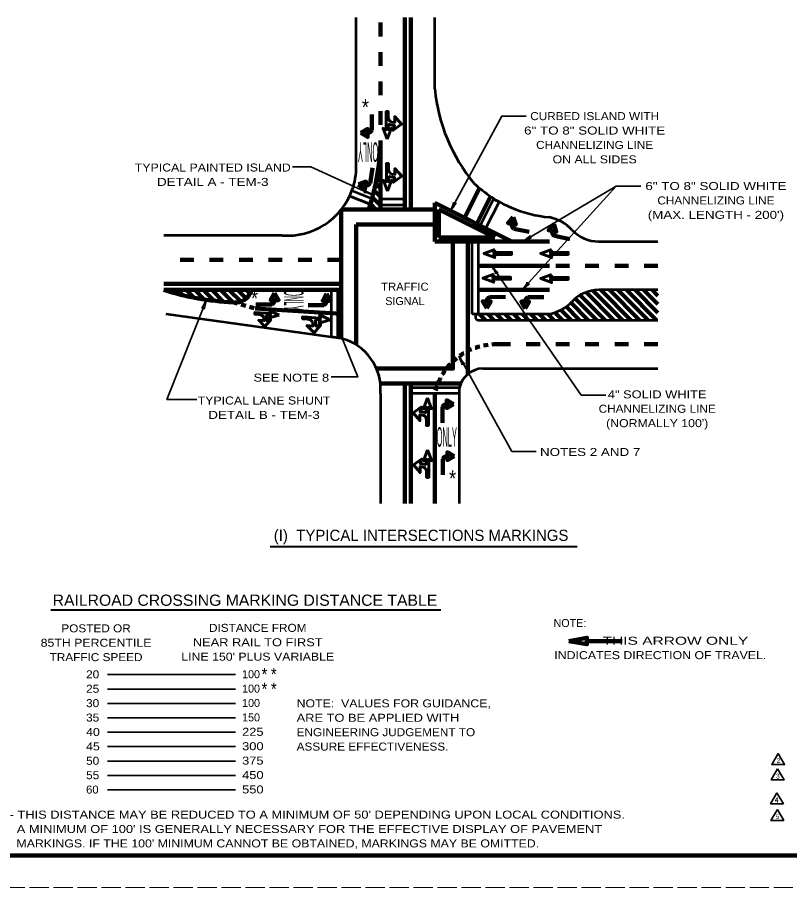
# Model space of a CAD drawing. Extents: x -49 to 631, y -934 to -494.
# Drawn here: x 178.7 to 420, y -933.8 to -662 of the extents above; entities that cross this region are included whole.
import ezdxf
from ezdxf.enums import TextEntityAlignment as Align

# ---------------------------------------------------------------- set-up
doc = ezdxf.new("R2010")
doc.units = 0
doc.linetypes.add('LONG_DASHED', pattern=[7.5, 6, -1.5])
doc.linetypes.add('SHORT_DASHED', pattern=[2.7, 1.5, -1.2])
doc.layers.add('1', color=7, linetype='Continuous', lineweight=90)
doc.layers.add('61', color=7, linetype='Continuous', lineweight=35)

msp = doc.modelspace()

# ---------------------------------------------------------------- linework, layer by layer
at = {"layer": '1', "lineweight": 53}
for p, q in [((284.596, -708.315), (284.596, -661.982)), ((309.16, -684.32), (309.16, -661.982)), ((283.253, -716.099), (289.496, -718.597)), ((282.539, -717.797), (288.981, -720.375)), ((282.539, -717.797), (288.981, -720.375)), ((323.331, -727.091), (327.489, -718.778)), ((261.477, -730.115), (224.472, -730.115)), ((360.33, -731.999), (378.844, -731.999)), ((378.844, -747.125), (360.33, -747.125)), ((279.9, -762.251), (225.226, -754.688)), ((345.001, -754.688), (322.645, -754.688)), ((322.645, -756.53), (378.844, -756.53)), ((278.692, -762.084), (276.85, -761.829)), ((324.091, -771.656), (378.844, -771.656)), ((292.159, -779.446), (292.159, -813.867)), ((316.723, -777.603), (316.723, -813.867)), ((316.723, -778.832), (316.723, -779.446))]:
    msp.add_line(p, q, dxfattribs=at)
at = {"layer": '1'}
for p, q in [((299.722, -721.996), (299.722, -661.982)), ((301.597, -721.996), (301.597, -661.982)), ((292.159, -667.902), (292.159, -663.603)), ((292.159, -677.113), (292.159, -672.815)), ((292.159, -686.325), (292.159, -682.026)), ((292.159, -695.536), (292.159, -691.237)), ((318.453, -724.604), (323.088, -715.337)), ((309.16, -731.979), (309.16, -719.957)), ((333.198, -731.979), (309.16, -719.957)), ((322.209, -726.483), (326.503, -717.895)), ((279.9, -762.251), (279.9, -722.038)), ((288.469, -721.996), (279.934, -721.996)), ((309.16, -721.996), (292.159, -721.996)), ((327.86, -730.719), (310.42, -721.996)), ((310.42, -730.719), (310.42, -721.996)), ((284.596, -764.293), (284.596, -726.692)), ((309.16, -726.692), (284.596, -726.692)), ((327.86, -730.719), (310.42, -730.719)), ((333.198, -731.979), (309.16, -731.979)), ((319.459, -773.409), (319.459, -731.979)), ((333.198, -731.979), (345.001, -731.979)), ((229.545, -737.678), (233.844, -737.678)), ((238.757, -737.678), (243.055, -737.678)), ((247.968, -737.678), (252.267, -737.678)), ((257.179, -737.678), (261.478, -737.678)), ((266.391, -737.678), (270.689, -737.678)), ((275.602, -737.678), (279.9, -737.678)), ((322.645, -739.562), (345.001, -739.562)), ((346.911, -739.562), (351.21, -739.562)), ((356.123, -739.562), (360.421, -739.562)), ((365.334, -739.562), (369.633, -739.562)), ((374.545, -739.562), (378.844, -739.562)), ((279.9, -745.241), (224.472, -745.241)), ((322.645, -747.125), (345.001, -747.125)), ((279.9, -754.553), (253.036, -752.907)), ((328.489, -764.093), (332.787, -764.093)), ((337.7, -764.093), (341.999, -764.093)), ((346.911, -764.093), (351.21, -764.093)), ((356.123, -764.093), (360.421, -764.093)), ((365.334, -764.093), (369.633, -764.093)), ((374.545, -764.093), (378.844, -764.093)), ((292.159, -776.375), (317.233, -776.375)), ((299.722, -776.375), (299.722, -813.867)), ((301.597, -776.375), (301.597, -813.867)), ((309.16, -779.446), (309.16, -813.867)), ((356.636, -856.808), (367.636, -856.808))]:
    msp.add_line(p, q, dxfattribs=at)
at = {"layer": '1', "lineweight": 106}
for p, q in [((289.478, -697.179), (289.478, -692.267)), ((292.159, -702.031), (292.091, -701.964)), ((292.159, -704.705), (291.947, -704.493)), ((288.907, -713.828), (289.624, -708.968)), ((292.159, -710.053), (291.415, -709.309)), ((292.159, -707.379), (291.727, -706.947)), ((292.159, -712.727), (291.049, -711.617)), ((292.159, -715.401), (290.633, -713.874)), ((292.159, -718.075), (290.135, -716.05)), ((290.733, -721.996), (289.011, -720.275)), ((292.159, -720.748), (289.592, -718.181)), ((333.817, -728.027), (338.627, -729.023)), ((346.479, -730.236), (351.289, -731.232)), ((226.799, -747.82), (226.104, -747.125)), ((230.44, -748.788), (228.778, -747.125)), ((233.858, -749.532), (231.452, -747.125)), ((237.095, -750.095), (234.126, -747.125)), ((240.181, -750.507), (236.8, -747.125)), ((243.141, -750.792), (239.473, -747.125)), ((246.006, -750.984), (242.147, -747.125)), ((248.476, -750.78), (244.821, -747.125)), ((250.2, -749.83), (247.495, -747.125)), ((251.395, -748.351), (250.169, -747.125)), ((367.728, -756.53), (358.509, -747.311)), ((370.402, -756.53), (360.997, -747.125)), ((373.076, -756.53), (363.671, -747.125)), ((375.75, -756.53), (366.344, -747.125)), ((378.424, -756.53), (369.018, -747.125)), ((378.844, -754.277), (371.692, -747.125)), ((378.844, -751.603), (374.366, -747.125)), ((378.844, -748.929), (377.04, -747.125)), ((326.25, -749.334), (331.162, -749.329)), ((338.261, -749.416), (343.174, -749.411)), ((359.706, -756.53), (352.983, -749.807)), ((362.38, -756.53), (354.577, -748.728)), ((365.054, -756.53), (356.385, -747.861)), ((258.173, -751.685), (253.26, -751.685)), ((274.429, -751.87), (269.517, -751.87)), ((354.358, -756.53), (350.157, -752.329)), ((357.032, -756.53), (351.606, -751.104)), ((324.945, -756.53), (323.103, -754.688)), ((327.619, -756.53), (325.777, -754.688)), ((330.293, -756.53), (328.451, -754.688)), ((332.967, -756.53), (331.125, -754.688)), ((335.641, -756.53), (333.799, -754.688)), ((338.315, -756.53), (336.473, -754.688)), ((340.989, -756.53), (339.147, -754.688)), ((343.663, -756.53), (341.82, -754.688)), ((346.337, -756.53), (344.495, -754.688)), ((349.011, -756.53), (346.671, -754.19)), ((351.685, -756.53), (348.529, -753.375)), ((311.498, -783.696), (311.498, -788.609)), ((311.682, -799.953), (311.682, -804.865))]:
    msp.add_line(p, q, dxfattribs=at)
at = {"layer": '1', "lineweight": 35}
for p, q in [((365.829, -714.737), (336.405, -747.125)), ((365.829, -714.737), (336.652, -731.979)), ((365.829, -714.737), (373.504, -714.737)), ((354.878, -779.974), (326.919, -739.562)), ((333.165, -797.642), (316.695, -767.86)), ((354.878, -779.974), (362.554, -779.974)), ((333.165, -797.642), (340.841, -797.642)), ((206.826, -867.306), (246.826, -867.306)), ((206.826, -871.806), (246.826, -871.806)), ((206.826, -876.306), (246.826, -876.306)), ((206.826, -880.806), (246.826, -880.806)), ((206.826, -885.306), (246.826, -885.306)), ((206.826, -889.806), (246.826, -889.806)), ((206.826, -894.306), (246.826, -894.306)), ((206.826, -898.806), (246.826, -898.806)), ((206.826, -903.306), (246.826, -903.306))]:
    msp.add_line(p, q, dxfattribs=at)
at = {"layer": '1', "linetype": 'SHORT_DASHED'}
msp.add_line((246.051, -750.986), (253.036, -752.907), dxfattribs=at)
at = {"layer": '1', "lineweight": 40}
for p, q in [((257.673, -827.288), (353.587, -827.288)), ((189.125, -847.037), (310.997, -847.037))]:
    msp.add_line(p, q, dxfattribs=at)
at = {"layer": '1', "lineweight": 60}
for points in [[(293.947, -691.419), (293.947, -697.035), (292.99, -696.652), (294.266, -700.034)], [(294.585, -693.015), (294.585, -691.419), (293.947, -691.419), (293.947, -693.015)], [(295.095, -695.567), (296.563, -695.759), (296.116, -697.226), (298.733, -695.312), (296.627, -692.951), (296.627, -694.801), (295.606, -694.674)], [(294.266, -700.034), (295.542, -696.652), (294.585, -697.035), (294.585, -695.312)], [(294.008, -707.676), (294.008, -713.291), (293.051, -712.908), (294.327, -716.29)], [(294.647, -709.271), (294.647, -707.676), (294.008, -707.676), (294.008, -709.271)], [(295.157, -711.823), (296.625, -712.015), (296.178, -713.482), (298.794, -711.568), (296.688, -709.207), (296.688, -711.058), (295.668, -710.93)], [(294.327, -716.29), (295.604, -712.908), (294.647, -713.291), (294.647, -711.568)], [(327.856, -734.453), (324.474, -735.73), (327.856, -737.006), (327.473, -736.048), (333.089, -736.048), (333.089, -735.41), (331.493, -735.41)], [(333.089, -735.41), (327.473, -735.41), (327.856, -734.453)], [(345.598, -734.453), (342.216, -735.73), (345.598, -737.006), (345.215, -736.048), (350.83, -736.048), (350.83, -735.41), (349.235, -735.41)], [(350.83, -735.41), (345.215, -735.41), (345.598, -734.453)], [(327.561, -742.186), (324.179, -743.462), (327.561, -744.738), (327.178, -743.781), (332.794, -743.781), (332.794, -743.143), (331.199, -743.143)], [(332.794, -743.143), (327.178, -743.143), (327.561, -742.186)], [(345.598, -742.259), (342.216, -743.536), (345.598, -744.812), (345.215, -743.855), (350.83, -743.855), (350.83, -743.216), (349.235, -743.216)], [(350.83, -743.216), (345.215, -743.216), (345.598, -742.259)], [(254.301, -754.816), (252.904, -754.718), (252.944, -754.159), (254.34, -754.258)], [(252.944, -754.159), (257.859, -754.505), (257.583, -753.644), (260.465, -754.97)], [(256.504, -755.421), (256.581, -756.717), (257.893, -756.416), (256.056, -758.588), (254.119, -756.599), (255.739, -756.714), (255.69, -755.812)], [(260.465, -754.97), (257.426, -755.878), (257.82, -755.064), (256.312, -754.958)], [(269.388, -756.251), (267.797, -756.139), (267.842, -755.502), (269.433, -755.614)], [(267.842, -755.502), (273.443, -755.896), (273.129, -754.915), (276.413, -756.426)], [(271.899, -756.939), (271.987, -758.417), (273.482, -758.074), (271.389, -760.55), (269.181, -758.283), (271.027, -758.413), (270.972, -757.386)], [(276.413, -756.426), (272.95, -757.461), (273.399, -756.533), (271.68, -756.412)], [(306.833, -780.842), (305.557, -784.224), (306.514, -783.841), (306.514, -785.564)], [(307.152, -789.457), (307.152, -783.841), (308.109, -784.224), (306.833, -780.842)], [(306.004, -785.309), (304.536, -785.117), (304.983, -783.649), (302.366, -785.564), (304.472, -787.925), (304.472, -786.074), (305.493, -786.202)], [(306.514, -787.861), (306.514, -789.457), (307.152, -789.457), (307.152, -787.861)], [(306.895, -797.098), (305.618, -800.48), (306.576, -800.097), (306.576, -801.82)], [(307.214, -805.713), (307.214, -800.097), (308.171, -800.48), (306.895, -797.098)], [(306.065, -801.565), (304.597, -801.373), (305.044, -799.906), (302.428, -801.82), (304.534, -804.181), (304.534, -802.331), (305.555, -802.458)], [(306.576, -804.117), (306.576, -805.713), (307.214, -805.713), (307.214, -804.117)]]:
    msp.add_lwpolyline(points, dxfattribs=at)
at = {"layer": '1', "lineweight": 35}
for points in [[(314.065, -722.41), (330.035, -692.834), (337.71, -692.834)], [(289.791, -717.495), (270.395, -708.657), (264.627, -708.657)], [(237.803, -750.216), (225.454, -781.33), (234.787, -781.33)], [(278.692, -758.703), (285.046, -774.29), (276.708, -774.29)]]:
    msp.add_lwpolyline(points, dxfattribs=at)
at = {"layer": '1'}
for points in [[(285.981, -698.075), (288.108, -696.847), (288.108, -699.303)], [(285.316, -714.204), (287.6, -713.299), (287.242, -715.729)], [(333.649, -724.421), (334.42, -726.753), (332.015, -726.255)], [(346.311, -726.63), (347.082, -728.962), (344.677, -728.464)], [(259.069, -748.187), (257.841, -750.315), (260.297, -750.315)], [(275.325, -748.372), (274.097, -750.499), (276.553, -750.499)], [(325.358, -752.833), (326.584, -750.704), (324.127, -750.707)], [(337.369, -752.915), (338.595, -750.786), (336.139, -750.789)], [(314.995, -782.801), (312.868, -784.029), (312.868, -781.573)], [(315.18, -799.057), (313.053, -800.285), (313.053, -797.829)], [(350.964, -856.808), (356.636, -857.808), (356.636, -855.808)]]:
    msp.add_lwpolyline(points, close=True, dxfattribs=at)
for points in [[(288.469, -721.996), (292.159, -721.996), (292.159, -700.449)], [(290.877, -771.68), (314.764, -771.68), (314.764, -731.979)], [(279.9, -747.125), (251.884, -747.125), (224.472, -747.125)]]:
    msp.add_lwpolyline(points, dxfattribs=at)
at = {"layer": '1', "lineweight": 53}
for points in [[(288.981, -720.375), (282.539, -717.797), (283.253, -716.099)], [(329.206, -719.558), (325.017, -727.934), (323.331, -727.091)], [(276.85, -761.829), (276.85, -747.125), (278.692, -747.125), (278.692, -762.084)], [(316.723, -779.446), (301.597, -779.446), (301.597, -777.603), (316.825, -777.603)]]:
    msp.add_lwpolyline(points, dxfattribs=at)
for points in [[(299.722, -718.726), (292.159, -718.726), (292.159, -720.569), (299.722, -720.569)], [(320.803, -754.688), (320.803, -731.979), (322.645, -731.979), (322.645, -754.688)]]:
    msp.add_lwpolyline(points, close=True, dxfattribs=at)
at = {"layer": '1', "lineweight": 35}
for points in [[(416.394, -891.959), (414.394, -895.423), (418.394, -895.423)], [(416.23, -896.722), (414.23, -900.186), (418.23, -900.186)], [(416.025, -904.195), (414.025, -907.659), (418.025, -907.659)], [(416.148, -909.41), (414.148, -912.874), (418.148, -912.874)]]:
    msp.add_lwpolyline(points, close=True, dxfattribs=at)
at = {"layer": '1', "lineweight": 53}
for centre, radius, start, end in [((363.066, -679.271), 54.142, 185.35014, 219.65818), ((263.028, -708.6), 21.57, 339.65822, 0.75902), ((348.551, -684.905), 39.679, 226.79083, 246.9419), ((263.028, -708.6), 21.57, 265.87745, 339.65822), ((217.87, -698.818), 74.307, 343.13541, 344.5629), ((344.747, -683.049), 39.679, 244.21854, 246.94191), ((348.551, -684.905), 39.679, 246.94191, 264.73353), ((342.145, -737.578), 13.448, 42.83876, 78.14011), ((360.516, -720.066), 11.935, 224.51832, 269.10963), ((360.516, -759.059), 11.935, 90.89037, 135.48168), ((342.145, -741.546), 13.448, 282.26253, 317.16124), ((322.726, -755.609), 0.925, 95.04118, 264.95882), ((275.773, -778.161), 16.437, 355.51724, 75.45459), ((324.384, -779.426), 7.775, 92.15591, 166.44297), ((324.092, -778.832), 7.369, 170.40593, 180)]:
    msp.add_arc(centre, radius, start, end, dxfattribs=at)
at = {"layer": '1', "lineweight": 60}
for centre, radius, start, end in [((296.195, -693.167), 1.618, 174.58762, 248.62739), ((295.38, -694.209), 1.377, 234.73964, 258.17337), ((296.257, -709.424), 1.618, 174.58762, 248.62739), ((295.441, -710.465), 1.377, 234.73964, 258.17337), ((254.335, -756.235), 1.42, 17.34411, 91.38388), ((255.297, -755.586), 1.208, 7.79813, 31.23186), ((269.428, -757.868), 1.618, 17.34411, 91.38388), ((270.524, -757.128), 1.377, 7.79813, 31.23186), ((305.719, -786.667), 1.377, 54.73964, 78.17337), ((304.904, -787.708), 1.618, 354.58762, 68.62739), ((305.781, -802.923), 1.377, 54.73964, 78.17337), ((304.965, -803.965), 1.618, 354.58762, 68.62739)]:
    msp.add_arc(centre, radius, start, end, dxfattribs=at)
at = {"layer": '1', "lineweight": 106}
for centre, start, end in [((288.227, -696.761), 264.82253, 341.52227), ((287.73, -713.232), 256.43099, 333.13073), ((334.48, -726.887), 163.12105, 239.82079), ((347.142, -729.096), 163.12105, 239.82079), ((257.755, -750.434), 288.47773, 5.17747), ((326.669, -750.585), 108.54006, 185.2398), ((338.68, -750.667), 108.54006, 185.2398), ((274.011, -750.618), 288.47773, 5.17747), ((312.749, -784.115), 84.82253, 161.52227), ((312.933, -800.371), 84.82253, 161.52227)]:
    msp.add_arc(centre, 1.319, start, end, dxfattribs=at)
at = {"layer": '1'}
for centre, radius, start, end in [((217.87, -698.818), 74.307, 343.13541, 358.74229), ((217.87, -698.818), 74.307, 341.8243, 343.13541), ((249.493, -669.516), 81.543, 252.13072, 267.58049), ((246.866, -745.882), 5.169, 260.92323, 346.08365)]:
    msp.add_arc(centre, radius, start, end, dxfattribs=at)
at = {"layer": '1', "linetype": 'SHORT_DASHED'}
msp.add_arc((328.222, -783.601), 19.51, 89.21516, 167.70144, dxfattribs=at)
at = {"layer": '1', "lineweight": 40}
for centre, major_axis, ratio, start_param, end_param in [((288.679, -717.283), (1.69, -0.598), 0.122415, 0.8963533, 3.1415927), ((288.854, -716.827), (1.526, -0.888), 0.07063, 3.1407148, 5.41811), ((314.341, -721.319), (-0.711, -1.645), 0.122415, 0.8963533, 3.1415927), ((314.784, -721.525), (-0.989, -1.462), 0.07063, 3.1407148, 5.41811), ((337.451, -731.186), (-1.458, -1.043), 0.122415, 0.8963533, 3.1415927), ((337.451, -731.186), (-1.458, -1.043), 0.122415, 0.8963533, 3.1415927), ((337.724, -731.592), (-1.601, -0.742), 0.07063, 3.1407148, 5.41811), ((337.724, -731.592), (-1.601, -0.742), 0.07063, 3.1407148, 5.41811), ((327.383, -740.604), (-0.855, 1.544), 0.07063, 3.1407148, 5.41811), ((327.767, -740.302), (-1.144, 1.38), 0.122415, 0.8963533, 3.1415927), ((336.934, -746.132), (-1.085, -1.427), 0.122415, 0.8963533, 3.1415927), ((337.315, -746.438), (-1.311, -1.182), 0.07063, 3.1407148, 5.41811), ((237.193, -751.18), (0.811, 1.568), 0.07063, 3.1407148, 5.41811), ((237.657, -751.333), (0.514, 1.717), 0.122415, 0.8963533, 3.1415927), ((278.92, -759.821), (-0.5, 1.693), 0.07063, 3.1407148, 5.41811), ((279.36, -759.61), (-0.819, 1.595), 0.122415, 0.8963533, 3.1415927), ((317.052, -768.943), (-0.696, 1.622), 0.07063, 3.1407148, 5.41811), ((317.465, -768.682), (-1.001, 1.487), 0.122415, 0.8963533, 3.1415927)]:
    msp.add_ellipse(centre, major_axis=major_axis, ratio=ratio, start_param=start_param, end_param=end_param, dxfattribs=at)
at = {"layer": '61', "lineweight": 158}
msp.add_line((620.059, -923.849), (-19.001, -923.829), dxfattribs=at)
at = {"layer": '61', "linetype": 'LONG_DASHED', "lineweight": 13}
msp.add_line((630.999, -933.829), (-49.061, -933.849), dxfattribs=at)

# ---------------------------------------------------------------- texts
at = {"layer": '1'}
for s, height, width, p in [('*', 5, 0.85, (286.347, -692.513)), ('*', 5, 0.85, (251.693, -752.277)), ('SEE NOTE 8', 2.5, 1.2, (252.486, -775.78)), ('NOTES 2 AND 7', 2.5, 1.25, (341.988, -799.015)), ('*', 5, 0.85, (313.58, -808.522)), ('RAILROAD CROSSING MARKING DISTANCE TABLE', 3.5, 1.05, (189.738, -845.811)), ('20', 2.5, 1.1, (200.189, -868.479)), ('25', 2.5, 1.1, (200.189, -872.979)), ('30', 2.5, 1.1, (200.189, -877.479)), ('NOTE:  VALUES FOR GUIDANCE,', 2.5, 1.15, (265.963, -877.544)), ('35', 2.5, 1.1, (200.189, -881.979)), ('ARE TO BE APPLIED WITH', 2.5, 1.2, (265.963, -882.044)), ('40', 2.5, 1.15, (200.189, -886.479)), ('225', 2.5, 1.2, (248.931, -886.43)), ('ENGINEERING JUDGEMENT TO', 2.5, 1.1, (265.963, -886.544)), ('45', 2.5, 1.15, (200.189, -890.979)), ('300', 2.5, 1.2, (248.931, -890.93)), ('ASSURE EFFECTIVENESS.', 2.5, 1.1, (265.963, -891.044)), ('50', 2.5, 1.1, (200.189, -895.479)), ('375', 2.5, 1.2, (248.931, -895.43)), ('2', 1.5, 0.9, (415.926, -894.92)), ('55', 2.5, 1.1, (200.189, -899.979)), ('450', 2.5, 1.2, (248.931, -899.93)), ('3', 1.5, 0.9, (415.721, -899.765)), ('60', 2.5, 1.05, (200.189, -904.479)), ('550', 2.5, 1.2, (248.931, -904.43)), ('4', 1.5, 0.95, (415.352, -907.115)), ('4', 1.5, 0.95, (415.352, -907.279)), ("- THIS DISTANCE MAY BE REDUCED TO A MINIMUM OF 50' DEPENDING UPON LOCAL CONDITIONS.", 2.5, 1.2, (176.295, -912.299)), ('5', 1.5, 0.9, (415.639, -912.412)), ("  A MINIMUM OF 100' IS GENERALLY NECESSARY FOR THE EFFECTIVE DISPLAY OF PAVEMENT", 2.5, 1.2, (176.295, -916.799)), ("  MARKINGS. IF THE 100' MINIMUM CANNOT BE OBTAINED, MARKINGS MAY BE OMITTED.", 2.5, 1.15, (176.295, -921.299))]:
    msp.add_text(s, height=height, dxfattribs=dict(at, width=width)).set_placement(p)
for s, height, width, p in [('CURBED ISLAND WITH', 2.5, 1.1, (359.062, -694.075)), ('6" TO 8" SOLID WHITE', 2.5, 1.25, (359.062, -698.575)), ('CHANNELIZING LINE', 2.5, 1.1, (359.062, -703.075)), ('ON ALL SIDES', 2.5, 1.15, (359.062, -707.575)), ('TYPICAL PAINTED ISLAND', 2.5, 1.15, (239.768, -710.13)), ('DETAIL A - TEM-3', 2.5, 1.25, (239.768, -714.63)), ('6" TO 8" SOLID WHITE', 2.5, 1.25, (396.944, -715.92)), ('CHANNELIZING LINE', 2.5, 1.1, (396.944, -720.42)), ("(MAX. LENGTH - 200')", 2.5, 1.25, (396.944, -724.92)), ('TRAFFIC', 2.5, 1.05, (299.79, -747.352)), ('4" SOLID WHITE', 2.5, 1.2, (378.602, -780.998)), ('TYPICAL LANE SHUNT', 2.5, 1.15, (255.783, -782.925)), ('CHANNELIZING LINE', 2.5, 1.1, (378.602, -785.498)), ('DETAIL B - TEM-3', 2.5, 1.25, (255.783, -787.425)), ("(NORMALLY 100')", 2.5, 1.15, (378.602, -789.998)), ('ONLY', 6.101, 0.25, (312.868, -796.105)), ('POSTED OR', 2.5, 1.1, (203.298, -854.103)), ('DISTANCE FROM', 2.5, 1.1, (253.811, -853.951)), ('85TH PERCENTILE', 2.5, 1.15, (203.298, -858.603)), ('NEAR RAIL TO FIRST', 2.5, 1.2, (253.811, -858.451)), ('       THIS ARROW ONLY', 2.5, 1.45, (379.578, -857.976)), ('TRAFFIC SPEED', 2.5, 1.1, (203.298, -863.103)), ("LINE 150' PLUS VARIABLE", 2.5, 1.15, (253.811, -862.951)), ('INDICATES DIRECTION OF TRAVEL.', 2.5, 1.15, (379.578, -862.476)), ('*', 4, 0.85, (255.9, -869.193)), ('*', 4, 0.85, (258.826, -869.193)), ('*', 4, 0.85, (255.901, -873.801)), ('*', 4, 0.85, (258.827, -873.801))]:
    msp.add_text(s, height=height, dxfattribs=dict(at, width=width)).set_placement(p, align=Align.CENTER)
at = {"layer": '1', "width": 0.25}
for rotation, p in [(180, (288.293, -701.027)), (270, (262.02, -750.361))]:
    msp.add_text('ONLY', height=6.101, rotation=rotation, dxfattribs=at).set_placement(p, align=Align.CENTER)
at = {"layer": '1'}
for s, p in [('SIGNAL', (299.79, -751.852)), ('NOTE:', (351.333, -852.443))]:
    msp.add_text(s, height=2.5, dxfattribs=at).set_placement(p, align=Align.CENTER)
for s, height, p in [('(I)  TYPICAL INTERSECTIONS MARKINGS', 3.5, (258.812, -825.536)), ('100', 2.5, (248.931, -868.43)), ('100', 2.5, (248.931, -872.93)), ('100', 2.5, (248.931, -877.43)), ('150', 2.5, (248.931, -881.93))]:
    msp.add_text(s, height=height, dxfattribs=at).set_placement(p)

doc.saveas('drawing.dxf')
